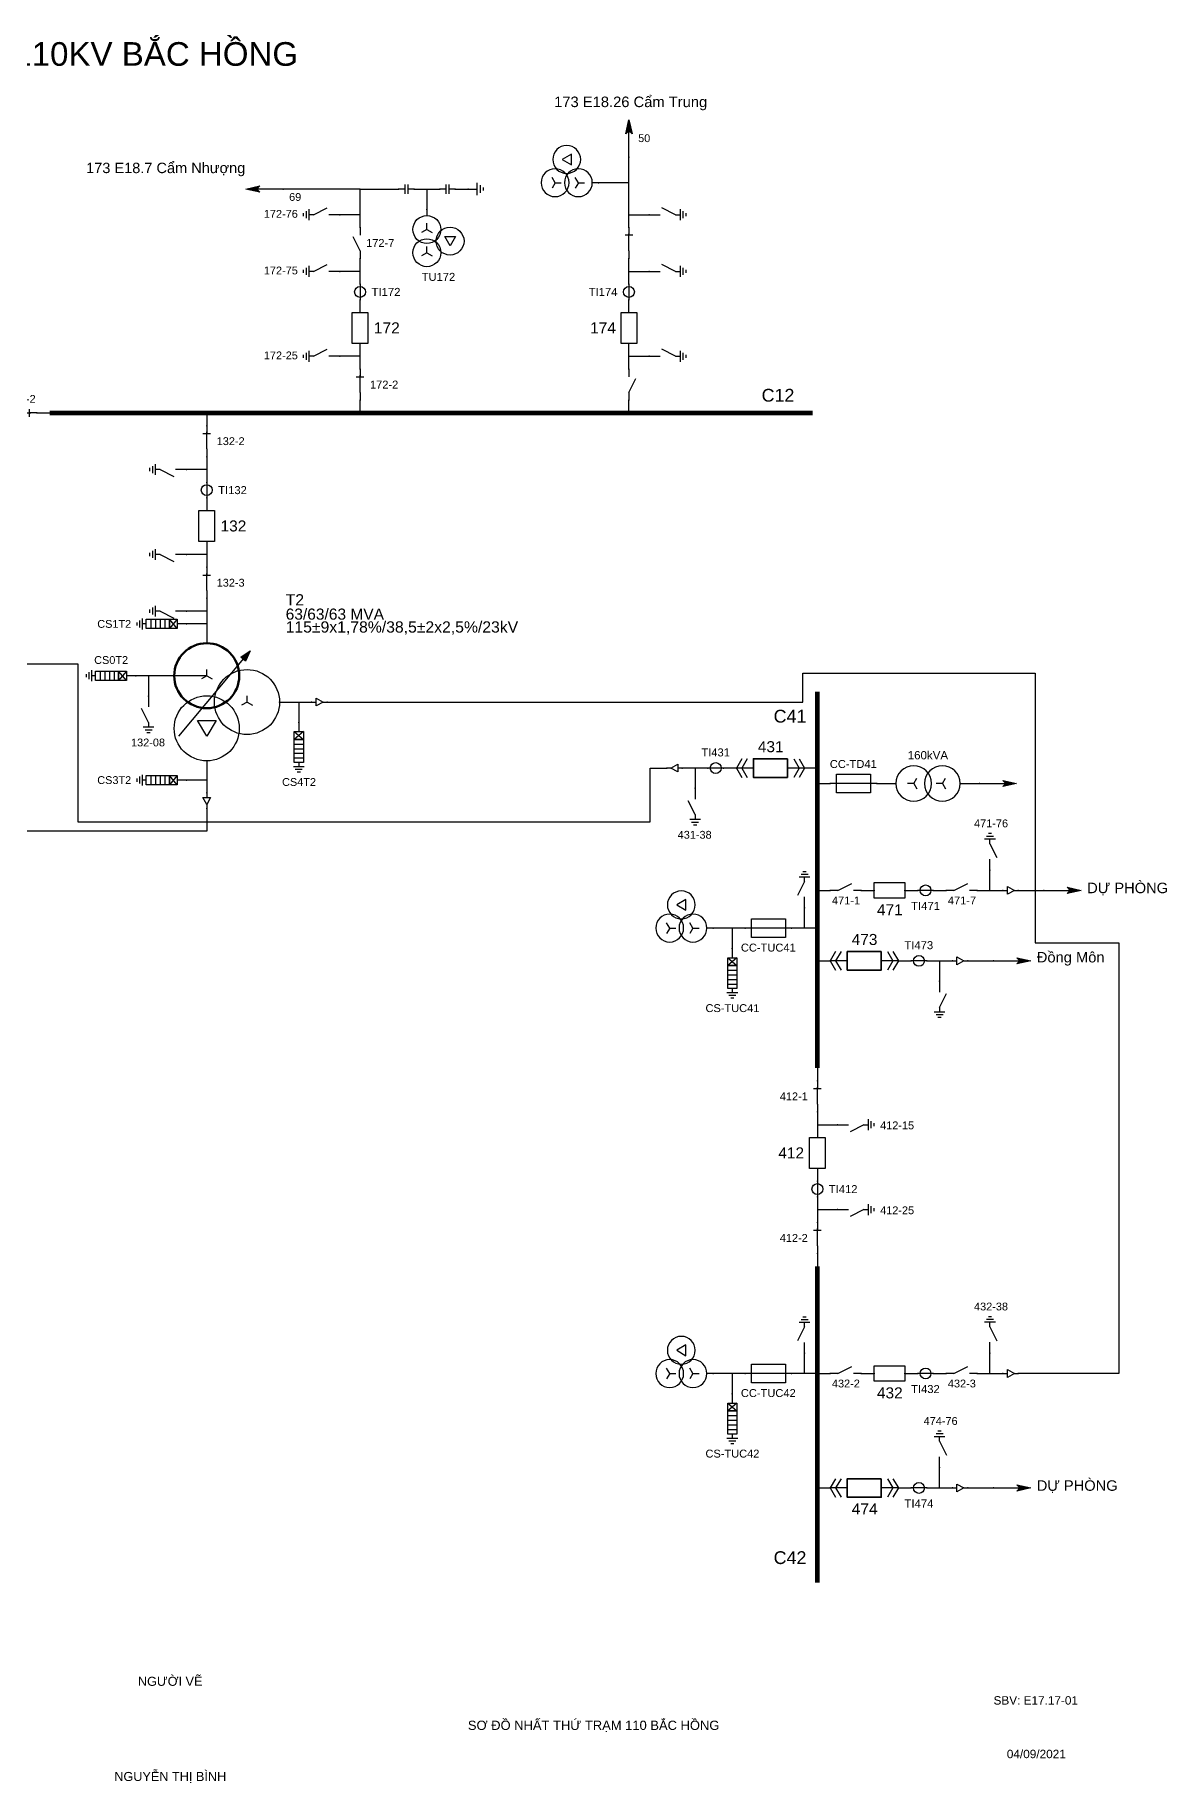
# Model space of a CAD drawing. Header units: millimetres. Extents: x -377 to 411, y 8 to 290.
# Drawn here: x 228.6 to 411.3, y 7.8 to 290 of the extents above; entities that cross this region are included whole.
import ezdxf

# ---------------------------------------------------------------- set-up
doc = ezdxf.new("R2010")
doc.units = ezdxf.units.MM
for name, color, linetype, lineweight in [('BUSBAR_110KV', 1, 'Continuous', 50), ('BUSBAR_22KV', 5, 'Continuous', 50), ('GROUND', 3, 'Continuous', 25), ('HV_110KV', 1, 'Continuous', 25), ('MV_22KV', 5, 'Continuous', 25), ('MV_35KV', 30, 'Continuous', 25), ('SLD_OTHER', 7, 'Continuous', 25)]:
    doc.layers.add(name, color=color, linetype=linetype, lineweight=lineweight)
doc.layers.add('SYM_PORTS', color=8, linetype='Continuous', plot=False)
doc.layers.add('TEXT', color=7, linetype='Continuous')
doc.styles.add('SLD_TEXT', font='arial.ttf')

# ---------------------------------------------------------------- blocks, each defined once
blk = doc.blocks.new('SYM_DISCONNECTOR_CLOSED')
at = {"lineweight": 25}
for points in [[(-0.625, 1.25), (0.625, 1.25)], [(0, 2.5), (0, 1.25)], [(0, -1.25), (0, 1.5)], [(0, -1.25), (0, -2.5)]]:
    blk.add_lwpolyline(points, dxfattribs=at)
at = {"layer": 'SYM_PORTS'}
for p in [(0, 2.5), (0, -2.5)]:
    blk.add_point(p, dxfattribs=at)
blk.add_attdef('DEVICE_CODE', (1.625, -0.5), '', height=2)
blk = doc.blocks.new('SYM_EARTHING_SWITCH_OPEN')
at = {"lineweight": 25}
for points in [[(0, 3), (0, 1.25)], [(0, -1.25), (-1.125, 1)], [(-0.875, -2), (0.875, -2)], [(-0.5625, -2.4375), (0.5625, -2.4375)], [(0, -1.25), (0, -2)], [(-0.25, -2.875), (0.25, -2.875)]]:
    blk.add_lwpolyline(points, dxfattribs=at)
at = {"layer": 'SYM_PORTS'}
blk.add_point((0, 3), dxfattribs=at)
blk.add_attdef('DEVICE_CODE', (1.875, 0), '', height=2)
blk = doc.blocks.new('SYM_CIRCUIT_BREAKER')
at = {"lineweight": 25}
blk.add_lwpolyline([(-1.25, 2.5), (1.25, 2.5), (1.25, -2.5), (-1.25, -2.5)], close=True, dxfattribs=at)
at = {"layer": 'SYM_PORTS'}
for p in [(0, 2.5), (0, -2.5)]:
    blk.add_point(p, dxfattribs=at)
blk.add_attdef('DEVICE_CODE', (2.25, -0.5), '', height=2)
at = {"flags": 1}
blk.add_attdef('RATING', (2.25, -3.5), '', height=2, dxfattribs=at)
blk = doc.blocks.new('SYM_CURRENT_TRANSFORMER')
at = {"lineweight": 25}
blk.add_lwpolyline([(0, 1.25), (0, -1.25)], dxfattribs=at)
blk.add_circle((0, 0), 0.875, dxfattribs=at)
at = {"layer": 'SYM_PORTS'}
for p in [(0, 1.25), (0, -1.25)]:
    blk.add_point(p, dxfattribs=at)
blk.add_attdef('DEVICE_CODE', (1.875, -1.75), '', height=2)
at = {"flags": 1}
blk.add_attdef('RATIO', (1.875, -4.75), '', height=2, dxfattribs=at)
blk = doc.blocks.new('SYM_DISCONNECTOR_OPEN')
at = {"lineweight": 25}
for points in [[(0, -1.25), (-1.125, 1)], [(0, 2.5), (0, 1.25)], [(0, -1.25), (0, -2.5)]]:
    blk.add_lwpolyline(points, dxfattribs=at)
at = {"layer": 'SYM_PORTS'}
for p in [(0, 2.5), (0, -2.5)]:
    blk.add_point(p, dxfattribs=at)
blk.add_attdef('DEVICE_CODE', (1, -0.5), '', height=2)
blk = doc.blocks.new('SYM_COUPLING_CAPACITOR')
at = {"lineweight": 25}
for points in [[(-0.75, 0.25), (0.75, 0.25)], [(0, 1.25), (0, 0.25)], [(-0.75, -0.25), (0.75, -0.25)], [(0, -0.25), (0, -1.25)]]:
    blk.add_lwpolyline(points, dxfattribs=at)
at = {"layer": 'SYM_PORTS'}
for p in [(0, 1.25), (0, -1.25)]:
    blk.add_point(p, dxfattribs=at)
blk.add_attdef('DEVICE_CODE', (1.75, -1.75), '', height=2)
blk = doc.blocks.new('SYM_VOLTAGE_TRANSFORMER')
at = {"lineweight": 25}
for points in [[(0, 4.625), (0, 3.625)], [(0, 1.375), (-0.8625, 0.875)], [(0, 1.375), (0, 2.375)], [(0, 1.375), (0.8625, 0.875)], [(0, -2.375), (-0.8625, -2.875)], [(0, -2.375), (0, -1.375)], [(0, -2.375), (0.8625, -2.875)]]:
    blk.add_lwpolyline(points, dxfattribs=at)
blk.add_lwpolyline([(2.875, 0.25), (4.625, 0.25), (3.75, -1.25)], close=True, dxfattribs=at)
for centre in [(0, 1.375), (3.75, -0.5), (0, -2.375)]:
    blk.add_circle(centre, 2.25, dxfattribs=at)
at = {"layer": 'SYM_PORTS'}
blk.add_point((0, 4.625), dxfattribs=at)
blk.add_attdef('DEVICE_CODE', (7, 1.625), '', height=2)
at = {"flags": 1}
blk.add_attdef('RATIO', (7, -1.375), '', height=2, dxfattribs=at)
blk = doc.blocks.new('SYM_GROUND_SYMBOL')
at = {"lineweight": 25}
for points in [[(0, 1.25), (0, -0.25)], [(-1, -0.25), (1, -0.25)], [(-0.625, -0.75), (0.625, -0.75)], [(-0.25, -1.25), (0.25, -1.25)]]:
    blk.add_lwpolyline(points, dxfattribs=at)
at = {"layer": 'SYM_PORTS'}
blk.add_point((0, 1.25), dxfattribs=at)
blk = doc.blocks.new('SYM_LINE_FEEDER_ARROW')
blk.add_hatch(color=7).paths.add_polyline_path([(0, -3), (-0.5, -0.75), (0, -1.25), (0.5, -0.75)])
at = {"lineweight": 25}
blk.add_lwpolyline([(0, 3), (0, -1.25)], dxfattribs=at)
blk.add_lwpolyline([(0, -3), (-0.5, -0.75), (0, -1.25), (0.5, -0.75)], close=True, dxfattribs=at)
at = {"layer": 'SYM_PORTS'}
blk.add_point((0, 3), dxfattribs=at)
blk.add_attdef('LINE_NAME', (1.5, 0), '', height=2)
blk = doc.blocks.new('SYM_SURGE_ARRESTER')
at = {"lineweight": 25}
for points in [[(0, 4), (0, 2.5)], [(-0.75, 2.5), (0.75, 1.25)], [(0.75, 2.5), (-0.75, 1.25)], [(-0.75, 0.5), (0.75, 0.5)], [(-0.75, -0.25), (0.75, -0.25)], [(-0.75, -1), (0.75, -1)], [(-0.75, -1.75), (0.75, -1.75)], [(0, -2.5), (0, -3.125)], [(-0.875, -3.125), (0.875, -3.125)], [(-0.5625, -3.5625), (0.5625, -3.5625)], [(-0.25, -4), (0.25, -4)]]:
    blk.add_lwpolyline(points, dxfattribs=at)
for points in [[(-0.75, 2.5), (0.75, 2.5), (0.75, 1.25), (-0.75, 1.25)], [(-0.75, 1.25), (0.75, 1.25), (0.75, -2.5), (-0.75, -2.5)]]:
    blk.add_lwpolyline(points, close=True, dxfattribs=at)
at = {"layer": 'SYM_PORTS'}
blk.add_point((0, 4), dxfattribs=at)
blk.add_attdef('DEVICE_CODE', (1.875, 1), '', height=2)
blk = doc.blocks.new('SYM_TRANSFORMER_3W')
blk.add_hatch(color=7).paths.add_polyline_path([(3.75, 8.25), (3.0125, 6.575), (2.2375, 7.225)])
at = {"lineweight": 25}
for points in [[(-7.75, -5.5), (3.0125, 7.35)], [(-3.25, 4.25), (-8.5, 4.25)], [(-3.25, 4.25), (-4.1125, 3.75)], [(-3.25, 4.25), (-3.25, 5.25)], [(-3.25, 4.25), (-2.3875, 3.75)], [(3.25, 0), (2.3875, -0.5)], [(3.25, 0), (3.25, 1)], [(3.25, 0), (4.1125, -0.5)]]:
    blk.add_lwpolyline(points, dxfattribs=at)
for points in [[(3.75, 8.25), (3.0125, 6.575), (2.2375, 7.225)], [(-4.75, -3), (-1.75, -3), (-3.25, -5.5)]]:
    blk.add_lwpolyline(points, close=True, dxfattribs=at)
at = {"lineweight": 50}
blk.add_circle((-3.25, 4.25), 5.25, dxfattribs=at)
at = {"lineweight": 25}
for centre in [(3.25, 0), (-3.25, -4.25)]:
    blk.add_circle(centre, 5.25, dxfattribs=at)
at = {"layer": 'SYM_PORTS'}
for p in [(-3.25, 9.5), (-8.5, 4.25), (8.5, 0), (-3.25, -9.5)]:
    blk.add_point(p, dxfattribs=at)
blk.add_attdef('DEVICE_CODE', (9.5, 6.5), '', height=2)
at = {"flags": 1}
for tag, p in [('POWER', (9.5, 3.5)), ('VOLTAGE_RATIO', (9.5, 0.5))]:
    blk.add_attdef(tag, p, '', height=2, dxfattribs=at)
blk = doc.blocks.new('SYM_CABLE_TERMINATION')
at = {"lineweight": 25}
blk.add_lwpolyline([(-0.625, 0.5), (0.625, 0.5), (0, -0.625)], close=True, dxfattribs=at)
for points in [[(0, 1.25), (0, 0.5)], [(0, -0.625), (0, -1.25)]]:
    blk.add_lwpolyline(points, dxfattribs=at)
at = {"layer": 'SYM_PORTS'}
for p in [(0, 1.25), (0, -1.25)]:
    blk.add_point(p, dxfattribs=at)
blk = doc.blocks.new('SYM_FUSE_DISCONNECTOR')
at = {"lineweight": 25}
blk.add_lwpolyline([(0, 3.75), (0, -3.75)], dxfattribs=at)
blk.add_lwpolyline([(-1.5, 2.75), (1.5, 2.75), (1.5, -2.75), (-1.5, -2.75)], close=True, dxfattribs=at)
at = {"layer": 'SYM_PORTS'}
for p in [(0, 3.75), (0, -3.75)]:
    blk.add_point(p, dxfattribs=at)
blk.add_attdef('DEVICE_CODE', (2.5, 0.75), '', height=2)
at = {"flags": 1}
blk.add_attdef('RATING', (2.5, -2.25), '', height=2, dxfattribs=at)
blk = doc.blocks.new('SYM_TRANSFORMER_2W')
at = {"lineweight": 25}
for points in [[(0, 2.3125), (0, 3.3125)], [(0, 2.3125), (-0.8625, 1.8125)], [(0, 2.3125), (0.8625, 1.8125)], [(0, -2.3125), (-0.8625, -2.8125)], [(0, -2.3125), (0, -1.3125)], [(0, -2.3125), (0.8625, -2.8125)]]:
    blk.add_lwpolyline(points, dxfattribs=at)
for centre in [(0, 2.3125), (0, -2.3125)]:
    blk.add_circle(centre, 2.875, dxfattribs=at)
at = {"layer": 'SYM_PORTS'}
for p in [(0, 5.1875), (0, -5.1875)]:
    blk.add_point(p, dxfattribs=at)
blk.add_attdef('DEVICE_CODE', (3.875, 2.1875), '', height=2)
at = {"flags": 1}
for tag, p in [('POWER', (3.875, -0.8125)), ('VOLTAGE_RATIO', (3.875, -3.8125))]:
    blk.add_attdef(tag, p, '', height=2, dxfattribs=at)
blk = doc.blocks.new('SYM_DRAWOUT_BREAKER')
at = {"lineweight": 25}
for points in [[(-1.5, 4.625), (0, 5.5), (1.5, 4.625)], [(-1.5, 3.75), (0, 4.625), (1.5, 3.75)], [(0, 5.5), (0, 2.75)], [(0, -2.75), (0, -5.5)], [(-1.5, -3.75), (0, -4.625), (1.5, -3.75)], [(-1.5, -4.625), (0, -5.5), (1.5, -4.625)]]:
    blk.add_lwpolyline(points, dxfattribs=at)
at = {"lineweight": 35}
blk.add_lwpolyline([(-1.5, 2.75), (1.5, 2.75), (1.5, -2.75), (-1.5, -2.75)], close=True, dxfattribs=at)
at = {"layer": 'SYM_PORTS'}
for p in [(0, 5.5), (0, -5.5)]:
    blk.add_point(p, dxfattribs=at)
blk.add_attdef('DEVICE_CODE', (2.5, 2.5), '', height=2)
at = {"flags": 1}
blk.add_attdef('RATING', (2.5, -0.5), '', height=2, dxfattribs=at)

msp = doc.modelspace()

# ---------------------------------------------------------------- linework, layer by layer
at = {"layer": 'BUSBAR_110KV', "const_width": 0.776}
msp.add_lwpolyline([(231, 228.96), (354.07, 228.96)], dxfattribs=at)
at = {"layer": 'BUSBAR_22KV', "const_width": 0.776}
for points in [[(354.85, 183.97), (354.85, 123.2)], [(354.85, 91.21), (354.85, 40.15)]]:
    msp.add_lwpolyline(points, dxfattribs=at)
at = {"layer": 'GROUND'}
msp.add_lwpolyline([(296.41, 265.09), (298.48, 265.09)], dxfattribs=at)
at = {"layer": 'HV_110KV'}
for points in [[(324.45, 266.12), (324.45, 270.26)], [(324.45, 266.12), (319.54, 266.12)], [(324.45, 260.95), (324.45, 266.12)], [(281.06, 265.09), (268.64, 265.09)], [(281.06, 260.95), (281.06, 265.09)], [(281.06, 265.09), (287.27, 265.09)], [(289.77, 265.09), (291.84, 265.09)], [(291.84, 265.09), (291.84, 261.81)], [(291.84, 265.09), (293.91, 265.09)], [(281.06, 260.95), (277.78, 260.95)], [(281.06, 258.88), (281.06, 260.95)], [(324.45, 258.88), (324.45, 260.95)], [(324.45, 260.95), (327.73, 260.95)], [(281.06, 251.81), (277.78, 251.81)], [(281.06, 251.81), (281.06, 253.88)], [(281.06, 249.74), (281.06, 251.81)], [(324.45, 251.81), (324.45, 253.88)], [(324.45, 249.74), (324.45, 251.81)], [(324.45, 251.81), (327.73, 251.81)], [(281.06, 245.17), (281.06, 247.24)], [(324.45, 245.17), (324.45, 247.24)], [(281.06, 238.1), (281.06, 240.17)], [(324.45, 238.1), (324.45, 240.17)], [(281.06, 238.1), (277.78, 238.1)], [(281.06, 236.03), (281.06, 238.1)], [(324.45, 236.03), (324.45, 238.1)], [(324.45, 238.1), (327.73, 238.1)], [(228.93, 228.96), (231, 228.96)], [(256.32, 228.96), (256.32, 226.89)], [(281.06, 228.96), (281.06, 231.03)], [(324.45, 228.96), (324.45, 231.03)], [(256.32, 221.89), (256.32, 219.82)], [(256.32, 219.82), (253.04, 219.82)], [(256.32, 219.82), (256.32, 217.75)], [(256.32, 215.25), (256.32, 213.18)], [(256.32, 206.11), (253.04, 206.11)], [(256.32, 208.18), (256.32, 206.11)], [(256.32, 206.11), (256.32, 204.04)], [(256.32, 199.04), (256.32, 196.96)], [(256.32, 196.96), (253.04, 196.96)], [(256.32, 194.89), (253.04, 194.89)], [(256.32, 196.96), (256.32, 194.89)], [(256.32, 194.89), (256.32, 191.79)], [(246.93, 186.54), (244.86, 186.54)], [(251.07, 186.54), (246.93, 186.54)], [(246.93, 186.54), (246.93, 183.26)]]:
    msp.add_lwpolyline(points, dxfattribs=at)
at = {"layer": 'MV_22KV'}
for points in [[(101.95, 182.29), (104.65, 182.29), (157.5, 182.29), (157.5, 188.44), (235.5, 188.44), (235.5, 162.94), (327.86, 162.94), (327.86, 171.63), (330.56, 171.63)], [(275.75, 182.29), (278.45, 182.29), (352.5, 182.29), (352.5, 186.94), (390, 186.94), (390, 143.44), (403.5, 143.44), (403.5, 73.9), (389.97, 73.9), (387.27, 73.9)], [(268.07, 182.29), (271.18, 182.29)], [(271.18, 182.29), (271.18, 179.01)], [(271.18, 182.29), (273.25, 182.29)], [(335.13, 171.63), (333.06, 171.63)], [(337.2, 171.63), (335.13, 171.63)], [(335.13, 171.63), (335.13, 168.36)], [(341.78, 171.63), (339.7, 171.63)], [(354.85, 171.63), (352.78, 171.63)], [(354.85, 169.14), (356.92, 169.14)], [(364.42, 169.14), (367.52, 169.14)], [(382.7, 151.89), (382.7, 155.17)], [(354.85, 151.89), (356.92, 151.89)], [(361.92, 151.89), (363.99, 151.89)], [(368.99, 151.89), (371.06, 151.89)], [(373.56, 151.89), (375.63, 151.89)], [(380.63, 151.89), (382.7, 151.89)], [(382.7, 151.89), (384.77, 151.89)], [(387.27, 151.89), (391.41, 151.89)], [(352.78, 145.8), (352.78, 149.08)], [(341.13, 145.8), (338.03, 145.8)], [(343.2, 145.8), (341.13, 145.8)], [(341.13, 145.8), (341.13, 142.52)], [(352.78, 145.8), (350.7, 145.8)], [(354.85, 145.8), (352.78, 145.8)], [(354.85, 140.51), (356.92, 140.51)], [(367.92, 140.51), (369.99, 140.51)], [(372.49, 140.51), (374.56, 140.51)], [(374.56, 140.51), (374.56, 137.23)], [(374.56, 140.51), (376.63, 140.51)], [(379.13, 140.51), (383.27, 140.51)], [(354.85, 123.2), (354.85, 121.13)], [(354.85, 116.13), (354.85, 114.06)], [(354.85, 114.06), (358.12, 114.06)], [(354.85, 114.06), (354.85, 111.99)], [(354.85, 106.99), (354.85, 104.92)], [(354.85, 102.42), (354.85, 100.35)], [(354.85, 100.35), (358.12, 100.35)], [(354.85, 100.35), (354.85, 98.28)], [(354.85, 93.28), (354.85, 91.21)], [(352.78, 73.89), (352.78, 77.17)], [(382.7, 73.9), (382.7, 77.18)], [(341.13, 73.89), (338.03, 73.89)], [(343.2, 73.89), (341.13, 73.89)], [(341.13, 73.89), (341.13, 70.61)], [(352.78, 73.89), (350.7, 73.89)], [(354.85, 73.89), (352.78, 73.89)], [(354.85, 73.9), (356.92, 73.9)], [(361.92, 73.9), (363.99, 73.9)], [(368.99, 73.9), (371.06, 73.9)], [(373.56, 73.9), (375.63, 73.9)], [(380.63, 73.9), (382.7, 73.9)], [(382.7, 73.9), (384.77, 73.9)], [(374.56, 55.42), (374.56, 58.7)], [(354.85, 55.42), (356.92, 55.42)], [(367.92, 55.42), (369.99, 55.42)], [(372.49, 55.42), (374.56, 55.42)], [(374.56, 55.42), (376.63, 55.42)], [(379.13, 55.42), (383.27, 55.42)]]:
    msp.add_lwpolyline(points, dxfattribs=at)
at = {"layer": 'MV_35KV'}
for points in [[(256.32, 165.11), (256.32, 162.41), (256.32, 161.44), (216, 161.44), (216, 189.94), (174.62, 189.94), (174.62, 188.58), (174.62, 185.88)], [(256.32, 172.79), (256.32, 169.68)], [(256.32, 169.68), (253.04, 169.68)], [(256.32, 169.68), (256.32, 167.61)]]:
    msp.add_lwpolyline(points, dxfattribs=at)
at = {"layer": 'SLD_OTHER'}
msp.add_lwpolyline([(377.9, 169.14), (381, 169.14)], dxfattribs=at)

# ---------------------------------------------------------------- block references
at = {"layer": 'GROUND'}
for name, p, rotation in [('SYM_COUPLING_CAPACITOR', (295.16, 265.09), 270), ('SYM_GROUND_SYMBOL', (299.73, 265.09), 90)]:
    msp.add_blockref(name, p, dxfattribs=dict(at, rotation=rotation))
at = {"layer": 'HV_110KV'}
for name, p, rotation in [('SYM_LINE_FEEDER_ARROW', (324.45, 273.26), 180), ('SYM_LINE_FEEDER_ARROW', (265.64, 265.09), 270), ('SYM_COUPLING_CAPACITOR', (288.52, 265.09), 270)]:
    msp.add_blockref(name, p, dxfattribs=dict(at, rotation=rotation))
at = {"layer": 'HV_110KV', "xscale": -1}
for name, p, rotation in [('SYM_VOLTAGE_TRANSFORMER', (314.91, 266.12), 270), ('SYM_EARTHING_SWITCH_OPEN', (330.73, 260.95), 90), ('SYM_EARTHING_SWITCH_OPEN', (330.73, 251.81), 90), ('SYM_EARTHING_SWITCH_OPEN', (330.73, 238.1), 90)]:
    msp.add_blockref(name, p, dxfattribs=dict(at, rotation=rotation))
at = {"layer": 'HV_110KV'}
ref = msp.add_blockref('SYM_EARTHING_SWITCH_OPEN', (274.78, 260.95), dxfattribs=dict(at, rotation=270))
ref.add_attrib('DEVICE_CODE', '172-76', (265.53, 260.46), dxfattribs={"layer": 'TEXT', "height": 1.263, "style": 'SLD_TEXT'})
ref = msp.add_blockref('SYM_VOLTAGE_TRANSFORMER', (291.84, 257.19), dxfattribs=at)
ref.add_attrib('DEVICE_CODE', 'TU172', (291.02, 250.28), dxfattribs={"layer": 'TEXT', "height": 1.287, "style": 'SLD_TEXT'})
at = {"layer": 'HV_110KV', "xscale": -1}
for name, p in [('SYM_DISCONNECTOR_CLOSED', (324.45, 256.38)), ('SYM_DISCONNECTOR_OPEN', (324.45, 233.53))]:
    msp.add_blockref(name, p, dxfattribs=at)
at = {"layer": 'HV_110KV'}
ref = msp.add_blockref('SYM_DISCONNECTOR_OPEN', (281.06, 256.38), dxfattribs=at)
ref.add_attrib('DEVICE_CODE', '172-7', (282.04, 255.75), dxfattribs={"layer": 'TEXT', "height": 1.275, "style": 'SLD_TEXT'})
ref = msp.add_blockref('SYM_EARTHING_SWITCH_OPEN', (274.78, 251.81), dxfattribs=dict(at, rotation=270))
ref.add_attrib('DEVICE_CODE', '172-75', (265.53, 251.32), dxfattribs={"layer": 'TEXT', "height": 1.263, "style": 'SLD_TEXT'})
ref = msp.add_blockref('SYM_CURRENT_TRANSFORMER', (281.06, 248.49), dxfattribs=at)
ref.add_attrib('DEVICE_CODE', 'TI172', (282.92, 247.83), dxfattribs={"layer": 'TEXT', "height": 1.305, "style": 'SLD_TEXT'})
ref = msp.add_blockref('SYM_CURRENT_TRANSFORMER', (324.45, 248.49), dxfattribs=at)
ref.add_attrib('DEVICE_CODE', 'TI174', (317.94, 247.83), dxfattribs={"layer": 'TEXT', "height": 1.305, "style": 'SLD_TEXT'})
ref = msp.add_blockref('SYM_CIRCUIT_BREAKER', (281.06, 242.67), dxfattribs=at)
ref.add_attrib('DEVICE_CODE', '172', (283.29, 241.79), dxfattribs={"layer": 'TEXT', "height": 1.796, "style": 'SLD_TEXT'})
ref = msp.add_blockref('SYM_CIRCUIT_BREAKER', (324.45, 242.67), dxfattribs=at)
ref.add_attrib('DEVICE_CODE', '174', (318.17, 241.79), dxfattribs={"layer": 'TEXT', "height": 1.796, "style": 'SLD_TEXT'})
ref = msp.add_blockref('SYM_EARTHING_SWITCH_OPEN', (274.78, 238.1), dxfattribs=dict(at, rotation=270))
ref.add_attrib('DEVICE_CODE', '172-25', (265.53, 237.61), dxfattribs={"layer": 'TEXT', "height": 1.263, "style": 'SLD_TEXT'})
ref = msp.add_blockref('SYM_DISCONNECTOR_CLOSED', (281.06, 233.53), dxfattribs=at)
ref.add_attrib('DEVICE_CODE', '172-2', (282.67, 232.9), dxfattribs={"layer": 'TEXT', "height": 1.275, "style": 'SLD_TEXT'})
ref = msp.add_blockref('SYM_DISCONNECTOR_CLOSED', (226.43, 228.96), dxfattribs=dict(at, rotation=270))
ref.add_attrib('DEVICE_CODE', '112-2', (224.21, 230.59), dxfattribs={"layer": 'TEXT', "height": 1.262, "style": 'SLD_TEXT'})
ref = msp.add_blockref('SYM_DISCONNECTOR_CLOSED', (256.32, 224.39), dxfattribs=at)
ref.add_attrib('DEVICE_CODE', '132-2', (257.93, 223.77), dxfattribs={"layer": 'TEXT', "height": 1.262, "style": 'SLD_TEXT'})
ref = msp.add_blockref('SYM_EARTHING_SWITCH_OPEN', (250.04, 219.82), dxfattribs=dict(at, xscale=-1, rotation=270))
ref.add_attrib('DEVICE_CODE', '132-25', (240.79, 219.08), dxfattribs={"layer": 'TEXT', "extrusion": (0, 0, -1), "height": 1.26, "style": 'SLD_TEXT'})
ref = msp.add_blockref('SYM_CURRENT_TRANSFORMER', (256.32, 216.5), dxfattribs=at)
ref.add_attrib('DEVICE_CODE', 'TI132', (258.18, 215.85), dxfattribs={"layer": 'TEXT', "height": 1.291, "style": 'SLD_TEXT'})
ref = msp.add_blockref('SYM_CIRCUIT_BREAKER', (256.32, 210.68), dxfattribs=at)
ref.add_attrib('DEVICE_CODE', '132', (258.56, 209.82), dxfattribs={"layer": 'TEXT', "height": 1.78, "style": 'SLD_TEXT'})
ref = msp.add_blockref('SYM_EARTHING_SWITCH_OPEN', (250.04, 206.11), dxfattribs=dict(at, xscale=-1, rotation=270))
ref.add_attrib('DEVICE_CODE', '132-35', (240.79, 205.37), dxfattribs={"layer": 'TEXT', "extrusion": (0, 0, -1), "height": 1.26, "style": 'SLD_TEXT'})
ref = msp.add_blockref('SYM_DISCONNECTOR_CLOSED', (256.32, 201.54), dxfattribs=at)
ref.add_attrib('DEVICE_CODE', '132-3', (257.93, 200.92), dxfattribs={"layer": 'TEXT', "height": 1.262, "style": 'SLD_TEXT'})
ref = msp.add_blockref('SYM_EARTHING_SWITCH_OPEN', (250.04, 196.96), dxfattribs=dict(at, xscale=-1, rotation=270))
ref.add_attrib('DEVICE_CODE', '132-38', (240.79, 196.23), dxfattribs={"layer": 'TEXT', "extrusion": (0, 0, -1), "height": 1.26, "style": 'SLD_TEXT'})
ref = msp.add_blockref('SYM_TRANSFORMER_3W', (259.57, 182.29), dxfattribs=at)
ref.add_attrib('DEVICE_CODE', 'T2', (269.06, 197.88), dxfattribs={"layer": 'TEXT', "height": 1.818, "style": 'SLD_TEXT'})
ref = msp.add_blockref('SYM_SURGE_ARRESTER', (249.04, 194.89), dxfattribs=dict(at, rotation=270))
ref.add_attrib('DEVICE_CODE', 'CS1T2', (238.66, 194.27), dxfattribs={"layer": 'TEXT', "height": 1.258, "style": 'SLD_TEXT'})
ref = msp.add_blockref('SYM_SURGE_ARRESTER', (240.86, 186.54), dxfattribs=dict(at, rotation=270))
ref.add_attrib('DEVICE_CODE', 'CS0T2', (238.16, 188.44), dxfattribs={"layer": 'TEXT', "height": 1.258, "style": 'SLD_TEXT'})
ref = msp.add_blockref('SYM_EARTHING_SWITCH_OPEN', (246.93, 180.26), dxfattribs=at)
ref.add_attrib('DEVICE_CODE', '132-08', (244.11, 175.13), dxfattribs={"layer": 'TEXT', "height": 1.26, "style": 'SLD_TEXT'})
at = {"layer": 'MV_22KV'}
for name, p, rotation in [('SYM_CABLE_TERMINATION', (274.5, 182.29), 90), ('SYM_CABLE_TERMINATION', (331.81, 171.63), 270), ('SYM_CABLE_TERMINATION', (386.02, 151.89), 90), ('SYM_LINE_FEEDER_ARROW', (394.41, 151.89), 90), ('SYM_CABLE_TERMINATION', (377.88, 140.51), 90), ('SYM_LINE_FEEDER_ARROW', (386.27, 140.51), 90), ('SYM_CABLE_TERMINATION', (386.02, 73.9), 90), ('SYM_CABLE_TERMINATION', (377.88, 55.42), 90), ('SYM_LINE_FEEDER_ARROW', (386.27, 55.42), 90)]:
    msp.add_blockref(name, p, dxfattribs=dict(at, rotation=rotation))
ref = msp.add_blockref('SYM_SURGE_ARRESTER', (271.18, 175.01), dxfattribs=at)
ref.add_attrib('DEVICE_CODE', 'CS4T2', (268.48, 168.75), dxfattribs={"layer": 'TEXT', "height": 1.258, "style": 'SLD_TEXT'})
at = {"layer": 'MV_22KV', "xscale": -1}
for name, p, rotation in [('SYM_TRANSFORMER_2W', (372.71, 169.14), 90), ('SYM_EARTHING_SWITCH_OPEN', (352.78, 152.08), 180), ('SYM_VOLTAGE_TRANSFORMER', (333.4, 145.8), 270), ('SYM_EARTHING_SWITCH_OPEN', (352.78, 80.17), 180), ('SYM_VOLTAGE_TRANSFORMER', (333.4, 73.89), 270)]:
    msp.add_blockref(name, p, dxfattribs=dict(at, rotation=rotation))
at = {"layer": 'MV_22KV'}
ref = msp.add_blockref('SYM_DRAWOUT_BREAKER', (347.28, 171.63), dxfattribs=dict(at, rotation=270))
ref.add_attrib('DEVICE_CODE', '431', (345.25, 174.19), dxfattribs={"layer": 'TEXT', "height": 1.78, "style": 'SLD_TEXT'})
ref = msp.add_blockref('SYM_CURRENT_TRANSFORMER', (338.45, 171.63), dxfattribs=dict(at, rotation=270))
ref.add_attrib('DEVICE_CODE', 'TI431', (336.13, 173.51), dxfattribs={"layer": 'TEXT', "height": 1.291, "style": 'SLD_TEXT'})
ref = msp.add_blockref('SYM_FUSE_DISCONNECTOR', (360.67, 169.14), dxfattribs=dict(at, rotation=270))
ref.add_attrib('DEVICE_CODE', 'CC-TD41', (356.86, 171.64), dxfattribs={"layer": 'TEXT', "height": 1.284, "style": 'SLD_TEXT'})
ref = msp.add_blockref('SYM_EARTHING_SWITCH_OPEN', (335.13, 165.36), dxfattribs=at)
ref.add_attrib('DEVICE_CODE', '431-38', (332.31, 160.23), dxfattribs={"layer": 'TEXT', "height": 1.26, "style": 'SLD_TEXT'})
ref = msp.add_blockref('SYM_EARTHING_SWITCH_OPEN', (382.7, 158.17), dxfattribs=dict(at, rotation=180))
ref.add_attrib('DEVICE_CODE', '471-76', (380.13, 162.07), dxfattribs={"layer": 'TEXT', "height": 1.263, "style": 'SLD_TEXT'})
ref = msp.add_blockref('SYM_DISCONNECTOR_OPEN', (359.42, 151.89), dxfattribs=dict(at, rotation=270))
ref.add_attrib('DEVICE_CODE', '471-1', (357.2, 149.62), dxfattribs={"layer": 'TEXT', "height": 1.275, "style": 'SLD_TEXT'})
ref = msp.add_blockref('SYM_CIRCUIT_BREAKER', (366.49, 151.89), dxfattribs=dict(at, rotation=270))
ref.add_attrib('DEVICE_CODE', '471', (364.46, 147.85), dxfattribs={"layer": 'TEXT', "height": 1.796, "style": 'SLD_TEXT'})
ref = msp.add_blockref('SYM_CURRENT_TRANSFORMER', (372.31, 151.89), dxfattribs=dict(at, rotation=270))
ref.add_attrib('DEVICE_CODE', 'TI471', (369.98, 148.72), dxfattribs={"layer": 'TEXT', "height": 1.305, "style": 'SLD_TEXT'})
ref = msp.add_blockref('SYM_DISCONNECTOR_OPEN', (378.13, 151.89), dxfattribs=dict(at, rotation=270))
ref.add_attrib('DEVICE_CODE', '471-7', (375.91, 149.62), dxfattribs={"layer": 'TEXT', "height": 1.275, "style": 'SLD_TEXT'})
ref = msp.add_blockref('SYM_FUSE_DISCONNECTOR', (346.95, 145.8), dxfattribs=dict(at, rotation=270))
ref.add_attrib('DEVICE_CODE', 'CC-TUC41', (342.51, 142.01), dxfattribs={"layer": 'TEXT', "height": 1.281, "style": 'SLD_TEXT'})
ref = msp.add_blockref('SYM_DRAWOUT_BREAKER', (362.42, 140.51), dxfattribs=dict(at, rotation=270))
ref.add_attrib('DEVICE_CODE', '473', (360.39, 143.07), dxfattribs={"layer": 'TEXT', "height": 1.78, "style": 'SLD_TEXT'})
ref = msp.add_blockref('SYM_SURGE_ARRESTER', (341.13, 138.52), dxfattribs=at)
ref.add_attrib('DEVICE_CODE', 'CS-TUC41', (336.8, 132.24), dxfattribs={"layer": 'TEXT', "height": 1.273, "style": 'SLD_TEXT'})
ref = msp.add_blockref('SYM_CURRENT_TRANSFORMER', (371.24, 140.51), dxfattribs=dict(at, rotation=270))
ref.add_attrib('DEVICE_CODE', 'TI473', (368.91, 142.39), dxfattribs={"layer": 'TEXT', "height": 1.294, "style": 'SLD_TEXT'})
at = {"layer": 'MV_22KV', "xscale": -1}
msp.add_blockref('SYM_EARTHING_SWITCH_OPEN', (374.56, 134.23), dxfattribs=at)
at = {"layer": 'MV_22KV'}
ref = msp.add_blockref('SYM_DISCONNECTOR_CLOSED', (354.85, 118.63), dxfattribs=at)
ref.add_attrib('DEVICE_CODE', '412-1', (348.79, 118), dxfattribs={"layer": 'TEXT', "height": 1.262, "style": 'SLD_TEXT'})
ref = msp.add_blockref('SYM_EARTHING_SWITCH_OPEN', (361.12, 114.06), dxfattribs=dict(at, rotation=90))
ref.add_attrib('DEVICE_CODE', '412-15', (364.98, 113.32), dxfattribs={"layer": 'TEXT', "height": 1.26, "style": 'SLD_TEXT'})
ref = msp.add_blockref('SYM_CIRCUIT_BREAKER', (354.85, 109.49), dxfattribs=at)
ref.add_attrib('DEVICE_CODE', '412', (348.56, 108.62), dxfattribs={"layer": 'TEXT', "height": 1.777, "style": 'SLD_TEXT'})
ref = msp.add_blockref('SYM_CURRENT_TRANSFORMER', (354.85, 103.67), dxfattribs=at)
ref.add_attrib('DEVICE_CODE', 'TI412', (356.71, 103.01), dxfattribs={"layer": 'TEXT', "height": 1.292, "style": 'SLD_TEXT'})
ref = msp.add_blockref('SYM_EARTHING_SWITCH_OPEN', (361.12, 100.35), dxfattribs=dict(at, rotation=90))
ref.add_attrib('DEVICE_CODE', '412-25', (364.98, 99.61), dxfattribs={"layer": 'TEXT', "height": 1.26, "style": 'SLD_TEXT'})
ref = msp.add_blockref('SYM_DISCONNECTOR_CLOSED', (354.85, 95.78), dxfattribs=at)
ref.add_attrib('DEVICE_CODE', '412-2', (348.79, 95.15), dxfattribs={"layer": 'TEXT', "height": 1.262, "style": 'SLD_TEXT'})
ref = msp.add_blockref('SYM_EARTHING_SWITCH_OPEN', (382.7, 80.18), dxfattribs=dict(at, rotation=180))
ref.add_attrib('DEVICE_CODE', '432-38', (380.13, 84.08), dxfattribs={"layer": 'TEXT', "height": 1.26, "style": 'SLD_TEXT'})
ref = msp.add_blockref('SYM_FUSE_DISCONNECTOR', (346.95, 73.89), dxfattribs=dict(at, rotation=270))
ref.add_attrib('DEVICE_CODE', 'CC-TUC42', (342.51, 70.1), dxfattribs={"layer": 'TEXT', "height": 1.281, "style": 'SLD_TEXT'})
ref = msp.add_blockref('SYM_DISCONNECTOR_OPEN', (359.42, 73.9), dxfattribs=dict(at, rotation=270))
ref.add_attrib('DEVICE_CODE', '432-2', (357.2, 71.65), dxfattribs={"layer": 'TEXT', "height": 1.262, "style": 'SLD_TEXT'})
ref = msp.add_blockref('SYM_CIRCUIT_BREAKER', (366.49, 73.9), dxfattribs=dict(at, rotation=270))
ref.add_attrib('DEVICE_CODE', '432', (364.46, 69.88), dxfattribs={"layer": 'TEXT', "height": 1.78, "style": 'SLD_TEXT'})
ref = msp.add_blockref('SYM_CURRENT_TRANSFORMER', (372.31, 73.9), dxfattribs=dict(at, rotation=270))
ref.add_attrib('DEVICE_CODE', 'TI432', (369.98, 70.74), dxfattribs={"layer": 'TEXT', "height": 1.291, "style": 'SLD_TEXT'})
ref = msp.add_blockref('SYM_DISCONNECTOR_OPEN', (378.13, 73.9), dxfattribs=dict(at, rotation=270))
ref.add_attrib('DEVICE_CODE', '432-3', (375.91, 71.65), dxfattribs={"layer": 'TEXT', "height": 1.262, "style": 'SLD_TEXT'})
ref = msp.add_blockref('SYM_SURGE_ARRESTER', (341.13, 66.61), dxfattribs=at)
ref.add_attrib('DEVICE_CODE', 'CS-TUC42', (336.8, 60.33), dxfattribs={"layer": 'TEXT', "height": 1.273, "style": 'SLD_TEXT'})
ref = msp.add_blockref('SYM_EARTHING_SWITCH_OPEN', (374.56, 61.7), dxfattribs=dict(at, rotation=180))
ref.add_attrib('DEVICE_CODE', '474-76', (371.99, 65.6), dxfattribs={"layer": 'TEXT', "height": 1.263, "style": 'SLD_TEXT'})
ref = msp.add_blockref('SYM_DRAWOUT_BREAKER', (362.42, 55.42), dxfattribs=dict(at, rotation=270))
ref.add_attrib('DEVICE_CODE', '474', (360.39, 51.14), dxfattribs={"layer": 'TEXT', "height": 1.799, "style": 'SLD_TEXT'})
ref = msp.add_blockref('SYM_CURRENT_TRANSFORMER', (371.24, 55.42), dxfattribs=dict(at, rotation=270))
ref.add_attrib('DEVICE_CODE', 'TI474', (368.91, 52.25), dxfattribs={"layer": 'TEXT', "height": 1.308, "style": 'SLD_TEXT'})
at = {"layer": 'MV_35KV'}
ref = msp.add_blockref('SYM_SURGE_ARRESTER', (249.04, 169.68), dxfattribs=dict(at, rotation=270))
ref.add_attrib('DEVICE_CODE', 'CS3T2', (238.66, 169.06), dxfattribs={"layer": 'TEXT', "height": 1.258, "style": 'SLD_TEXT'})
msp.add_blockref('SYM_CABLE_TERMINATION', (256.32, 166.36), dxfattribs=at)
at = {"layer": 'SLD_OTHER', "rotation": 90}
msp.add_blockref('SYM_LINE_FEEDER_ARROW', (384, 169.14), dxfattribs=at)

# ---------------------------------------------------------------- texts
at = {"layer": 'TEXT', "attachment_point": 7, "style": 'SLD_TEXT'}
for s, insert, char_height in [('SƠ ĐỒ NHẤT THỨ TRẠM 110KV BẮC HỒNG', (160.28, 284.15), 3.8184), ('173 E18.26 Cẩm Trung', (312.38, 277.81), 1.701), ('50', (325.94, 272.66), 1.253), ('173 E18.7 Cẩm Nhượng', (236.86, 267.16), 1.6804), ('69', (269.62, 263.17), 1.256), ('C12', (345.85, 230.75), 2.065), ('63/63/63 MVA', (269.06, 195.56), 1.7925), ('115±9x1,78%/38,5±2x2,5%/23kV', (269.06, 193.16), 1.8178), ('C41', (347.79, 178.94), 2.065), ('160kVA', (369.43, 173.02), 1.331), ('DỰ PHÒNG', (398.39, 151.06), 1.692), ('Đồng Môn', (390.26, 139.74), 1.695), ('DỰ PHÒNG', (390.25, 54.59), 1.692), ('C42', (347.79, 43.11), 2.065), ('NGƯỜI VẼ', (245.22, 23.46), 1.46), ('SBV: E17.17-01', (383.28, 20.43), 1.3599), ('SƠ ĐỒ NHẤT THỨ TRẠM 110 BẮC HỒNG', (298.46, 16.03), 1.4947), ('04/09/2021', (385.42, 11.78), 1.362), ('NGUYỄN THỊ BÌNH', (241.41, 7.79), 1.4632)]:
    msp.add_mtext(s, dxfattribs=dict(at, insert=insert, char_height=char_height))

doc.saveas('drawing.dxf')
